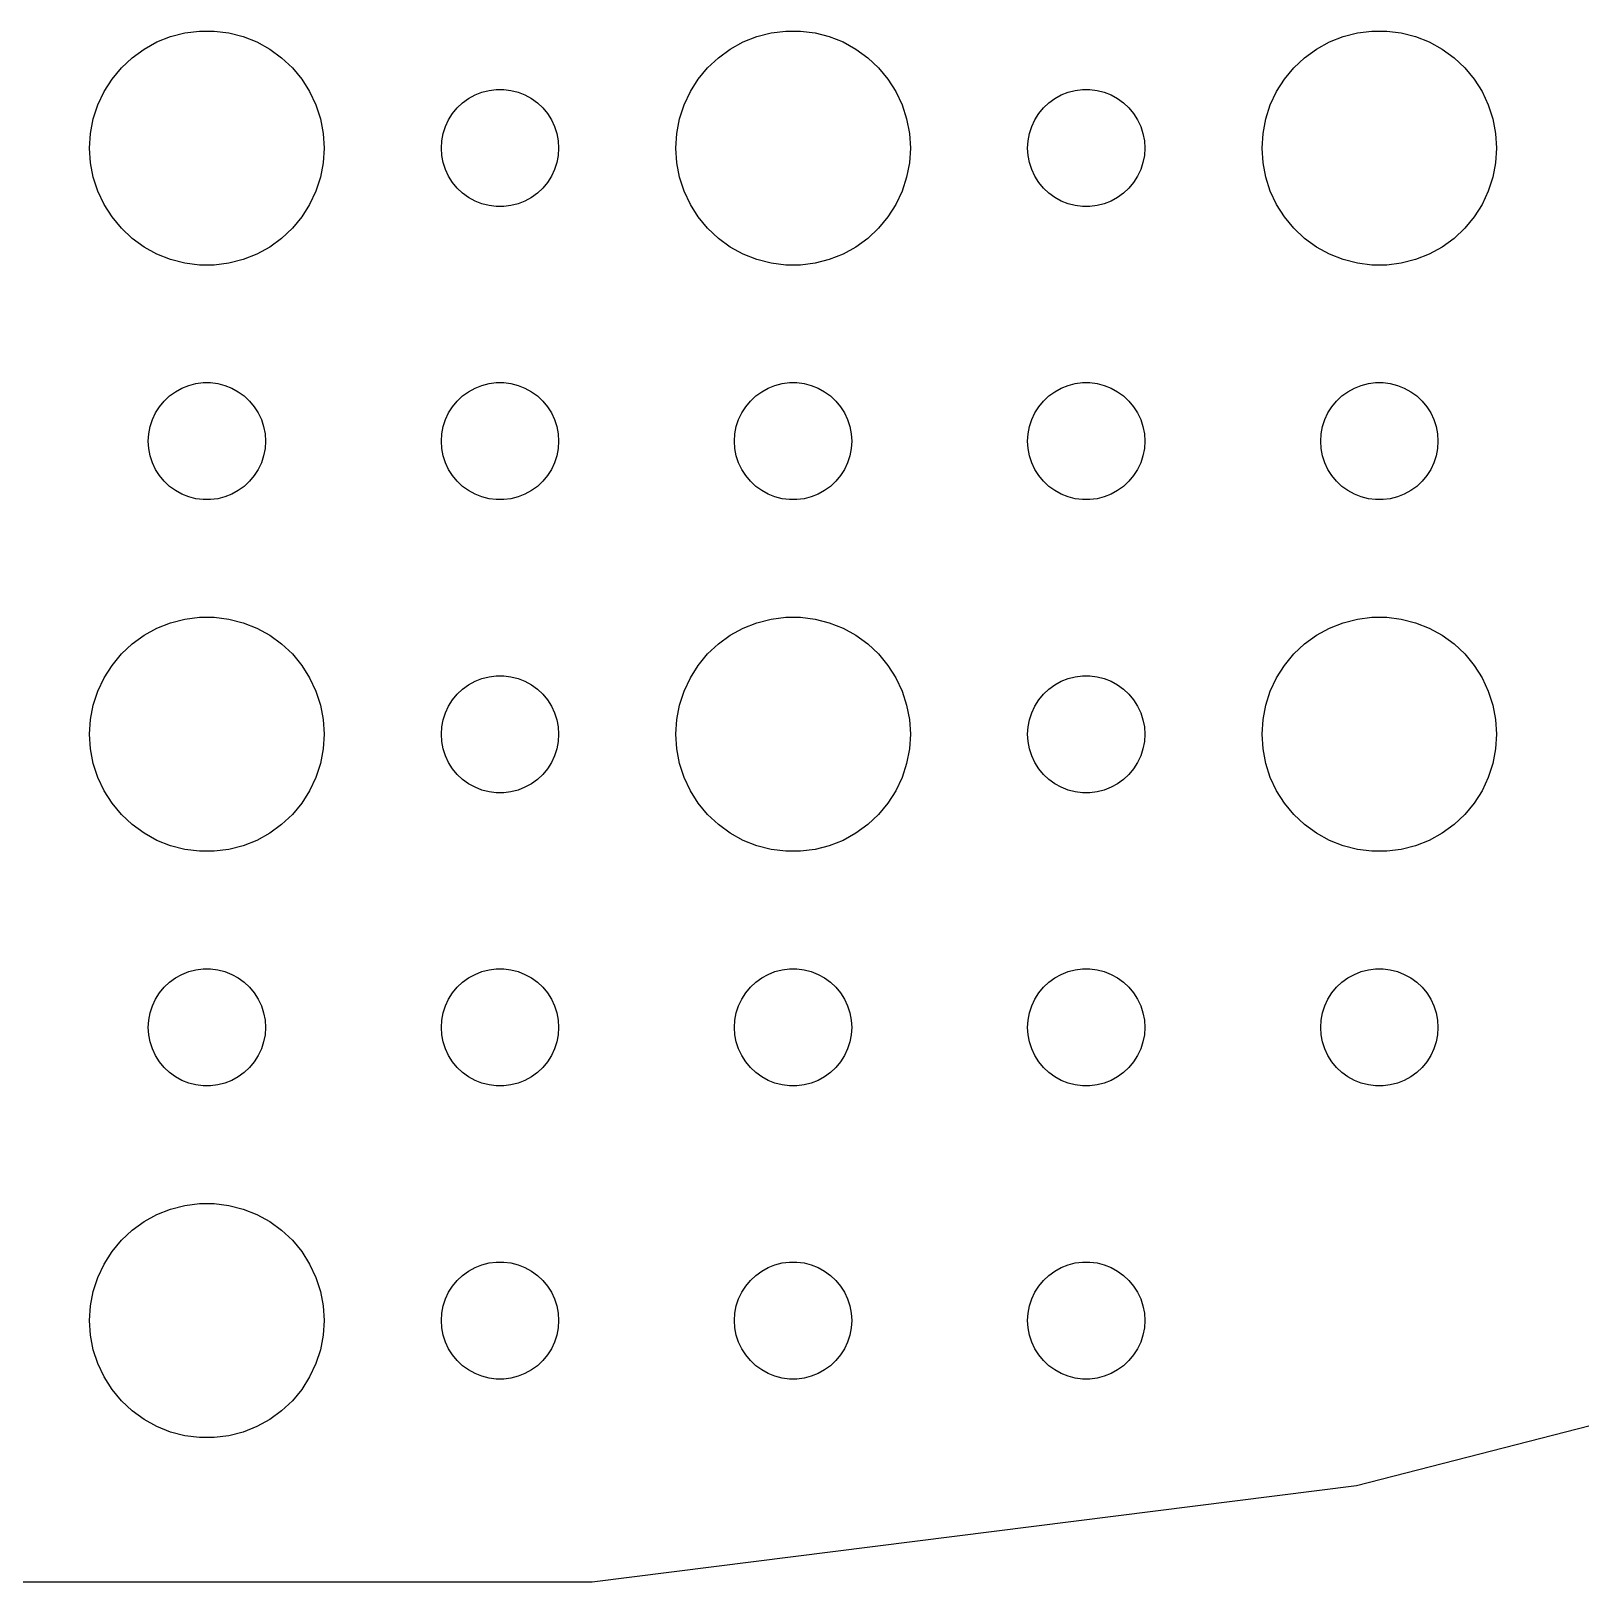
# Model space of a CAD drawing. Header units: metres. Extents: x -157 to 157, y -157 to 157.
# Drawn here: x -4.5 to 35.16, y -156.69 to -117.01 of the extents above; entities that cross this region are included whole.
import ezdxf

# ---------------------------------------------------------------- set-up
doc = ezdxf.new("R2010")
doc.units = ezdxf.units.M

msp = doc.modelspace()

# ---------------------------------------------------------------- linework, layer by layer
for p, q in [((-0.92705, -117.147), (-0.56213, -117.053)), ((-0.56213, -117.053), (-0.18837, -117.006)), ((-0.18837, -117.006), (0.18837, -117.006)), ((0.18837, -117.006), (0.56213, -117.053)), ((0.56213, -117.053), (0.92705, -117.147)), ((14.0729, -117.147), (14.4379, -117.053)), ((14.4379, -117.053), (14.8116, -117.006)), ((14.8116, -117.006), (15.1884, -117.006)), ((15.1884, -117.006), (15.5621, -117.053)), ((15.5621, -117.053), (15.927, -117.147)), ((29.0729, -117.147), (29.4379, -117.053)), ((29.4379, -117.053), (29.8116, -117.006)), ((29.8116, -117.006), (30.1884, -117.006)), ((30.1884, -117.006), (30.5621, -117.053)), ((30.5621, -117.053), (30.927, -117.147)), ((-1.60747, -117.467), (-1.27733, -117.286)), ((-1.27733, -117.286), (-0.92705, -117.147)), ((0.92705, -117.147), (1.27733, -117.286)), ((1.27733, -117.286), (1.60747, -117.467)), ((13.3925, -117.467), (13.7227, -117.286)), ((13.7227, -117.286), (14.0729, -117.147)), ((15.927, -117.147), (16.2773, -117.286)), ((16.2773, -117.286), (16.6075, -117.467)), ((28.3925, -117.467), (28.7227, -117.286)), ((28.7227, -117.286), (29.0729, -117.147)), ((30.927, -117.147), (31.2773, -117.286)), ((31.2773, -117.286), (31.6075, -117.467)), ((-2.1869, -117.946), (-1.91226, -117.688)), ((-1.91226, -117.688), (-1.60747, -117.467)), ((1.60747, -117.467), (1.91226, -117.688)), ((1.91226, -117.688), (2.1869, -117.946)), ((12.8131, -117.946), (13.0877, -117.688)), ((13.0877, -117.688), (13.3925, -117.467)), ((16.6075, -117.467), (16.9123, -117.688)), ((16.9123, -117.688), (17.1869, -117.946)), ((27.8131, -117.946), (28.0877, -117.688)), ((28.0877, -117.688), (28.3925, -117.467)), ((31.6075, -117.467), (31.9123, -117.688)), ((31.9123, -117.688), (32.1869, -117.946)), ((-2.62891, -118.555), (-2.42705, -118.237)), ((-2.42705, -118.237), (-2.1869, -117.946)), ((2.1869, -117.946), (2.42705, -118.237)), ((2.42705, -118.237), (2.62891, -118.555)), ((12.3711, -118.555), (12.5729, -118.237)), ((12.5729, -118.237), (12.8131, -117.946)), ((17.1869, -117.946), (17.427, -118.237)), ((17.427, -118.237), (17.6289, -118.555)), ((27.3711, -118.555), (27.5729, -118.237)), ((27.5729, -118.237), (27.8131, -117.946)), ((32.1869, -117.946), (32.427, -118.237)), ((32.427, -118.237), (32.6289, -118.555)), ((-2.78932, -118.896), (-2.62891, -118.555)), ((2.62891, -118.555), (2.78932, -118.896)), ((6.69626, -118.734), (6.86133, -118.643)), ((6.86133, -118.643), (7.03647, -118.573)), ((7.03647, -118.573), (7.21892, -118.527)), ((7.21892, -118.527), (7.40581, -118.503)), ((7.40581, -118.503), (7.59418, -118.503)), ((7.59418, -118.503), (7.78107, -118.527)), ((7.78107, -118.527), (7.96352, -118.573)), ((7.96352, -118.573), (8.13866, -118.643)), ((8.13866, -118.643), (8.30373, -118.734)), ((12.2107, -118.896), (12.3711, -118.555)), ((17.6289, -118.555), (17.7893, -118.896)), ((21.6963, -118.734), (21.8613, -118.643)), ((21.8613, -118.643), (22.0365, -118.573)), ((22.0365, -118.573), (22.2189, -118.527)), ((22.2189, -118.527), (22.4058, -118.503)), ((22.4058, -118.503), (22.5942, -118.503)), ((22.5942, -118.503), (22.7811, -118.527)), ((22.7811, -118.527), (22.9635, -118.573)), ((22.9635, -118.573), (23.1387, -118.643)), ((23.1387, -118.643), (23.3037, -118.734)), ((27.2107, -118.896), (27.3711, -118.555)), ((32.6289, -118.555), (32.7893, -118.896)), ((-2.90575, -119.254), (-2.78932, -118.896)), ((2.78932, -118.896), (2.90575, -119.254)), ((6.28647, -119.118), (6.40654, -118.973)), ((6.40654, -118.973), (6.54385, -118.844)), ((6.54385, -118.844), (6.69626, -118.734)), ((8.30373, -118.734), (8.45613, -118.844)), ((8.45613, -118.844), (8.59344, -118.973)), ((8.59344, -118.973), (8.71352, -119.118)), ((12.0942, -119.254), (12.2107, -118.896)), ((17.7893, -118.896), (17.9057, -119.254)), ((21.2865, -119.118), (21.4065, -118.973)), ((21.4065, -118.973), (21.5439, -118.844)), ((21.5439, -118.844), (21.6963, -118.734)), ((23.3037, -118.734), (23.4561, -118.844)), ((23.4561, -118.844), (23.5934, -118.973)), ((23.5934, -118.973), (23.7135, -119.118)), ((27.0942, -119.254), (27.2107, -118.896)), ((32.7893, -118.896), (32.9057, -119.254)), ((-2.97633, -119.624), (-2.90575, -119.254)), ((2.90575, -119.254), (2.97633, -119.624)), ((6.04712, -119.627), (6.10533, -119.448)), ((6.10533, -119.448), (6.18553, -119.277)), ((6.18553, -119.277), (6.28647, -119.118)), ((8.71352, -119.118), (8.81445, -119.277)), ((8.81445, -119.277), (8.89465, -119.448)), ((8.89465, -119.448), (8.95287, -119.627)), ((12.0237, -119.624), (12.0942, -119.254)), ((17.9057, -119.254), (17.9763, -119.624)), ((21.0471, -119.627), (21.1053, -119.448)), ((21.1053, -119.448), (21.1855, -119.277)), ((21.1855, -119.277), (21.2865, -119.118)), ((23.7135, -119.118), (23.8145, -119.277)), ((23.8145, -119.277), (23.8947, -119.448)), ((23.8947, -119.448), (23.9529, -119.627)), ((27.0237, -119.624), (27.0942, -119.254)), ((32.9057, -119.254), (32.9763, -119.624)), ((-3, -120), (-2.97633, -119.624)), ((2.97633, -119.624), (3, -120)), ((6, -120), (6.01183, -119.812)), ((6.01183, -119.812), (6.04712, -119.627)), ((8.95287, -119.627), (8.98816, -119.812)), ((8.98816, -119.812), (9, -120)), ((12, -120), (12.0237, -119.624)), ((17.9763, -119.624), (18, -120)), ((21, -120), (21.0118, -119.812)), ((21.0118, -119.812), (21.0471, -119.627)), ((23.9529, -119.627), (23.9882, -119.812)), ((23.9882, -119.812), (24, -120)), ((27, -120), (27.0237, -119.624)), ((32.9763, -119.624), (33, -120)), ((-2.97633, -120.376), (-3, -120)), ((3, -120), (2.97633, -120.376)), ((6.01183, -120.188), (6, -120)), ((6.04712, -120.373), (6.01183, -120.188)), ((8.98816, -120.188), (8.95287, -120.373)), ((9, -120), (8.98816, -120.188)), ((12.0237, -120.376), (12, -120)), ((18, -120), (17.9763, -120.376)), ((21.0118, -120.188), (21, -120)), ((21.0471, -120.373), (21.0118, -120.188)), ((23.9882, -120.188), (23.9529, -120.373)), ((24, -120), (23.9882, -120.188)), ((27.0237, -120.376), (27, -120)), ((33, -120), (32.9763, -120.376)), ((-2.90575, -120.746), (-2.97633, -120.376)), ((2.97633, -120.376), (2.90575, -120.746)), ((6.10533, -120.552), (6.04712, -120.373)), ((6.18553, -120.723), (6.10533, -120.552)), ((8.89465, -120.552), (8.81445, -120.723)), ((8.95287, -120.373), (8.89465, -120.552)), ((12.0942, -120.746), (12.0237, -120.376)), ((17.9763, -120.376), (17.9057, -120.746)), ((21.1053, -120.552), (21.0471, -120.373)), ((21.1855, -120.723), (21.1053, -120.552)), ((23.8947, -120.552), (23.8145, -120.723)), ((23.9529, -120.373), (23.8947, -120.552)), ((27.0942, -120.746), (27.0237, -120.376)), ((32.9763, -120.376), (32.9057, -120.746)), ((-2.78932, -121.104), (-2.90575, -120.746)), ((2.90575, -120.746), (2.78932, -121.104)), ((6.28647, -120.882), (6.18553, -120.723)), ((6.40654, -121.027), (6.28647, -120.882)), ((6.54385, -121.156), (6.40654, -121.027)), ((8.59344, -121.027), (8.45613, -121.156)), ((8.71352, -120.882), (8.59344, -121.027)), ((8.81445, -120.723), (8.71352, -120.882)), ((12.2107, -121.104), (12.0942, -120.746)), ((17.9057, -120.746), (17.7893, -121.104)), ((21.2865, -120.882), (21.1855, -120.723)), ((21.4065, -121.027), (21.2865, -120.882)), ((21.5439, -121.156), (21.4065, -121.027)), ((23.5934, -121.027), (23.4561, -121.156)), ((23.7135, -120.882), (23.5934, -121.027)), ((23.8145, -120.723), (23.7135, -120.882)), ((27.2107, -121.104), (27.0942, -120.746)), ((32.9057, -120.746), (32.7893, -121.104)), ((-2.62891, -121.445), (-2.78932, -121.104)), ((2.78932, -121.104), (2.62891, -121.445)), ((6.69626, -121.266), (6.54385, -121.156)), ((6.86133, -121.357), (6.69626, -121.266)), ((7.03647, -121.427), (6.86133, -121.357)), ((7.21892, -121.473), (7.03647, -121.427)), ((7.96352, -121.427), (7.78107, -121.473)), ((8.13866, -121.357), (7.96352, -121.427)), ((8.30373, -121.266), (8.13866, -121.357)), ((8.45613, -121.156), (8.30373, -121.266)), ((12.3711, -121.445), (12.2107, -121.104)), ((17.7893, -121.104), (17.6289, -121.445)), ((21.6963, -121.266), (21.5439, -121.156)), ((21.8613, -121.357), (21.6963, -121.266)), ((22.0365, -121.427), (21.8613, -121.357)), ((22.2189, -121.473), (22.0365, -121.427)), ((22.9635, -121.427), (22.7811, -121.473)), ((23.1387, -121.357), (22.9635, -121.427)), ((23.3037, -121.266), (23.1387, -121.357)), ((23.4561, -121.156), (23.3037, -121.266)), ((27.3711, -121.445), (27.2107, -121.104)), ((32.7893, -121.104), (32.6289, -121.445)), ((-2.42705, -121.763), (-2.62891, -121.445)), ((-2.1869, -122.054), (-2.42705, -121.763)), ((2.42705, -121.763), (2.1869, -122.054)), ((2.62891, -121.445), (2.42705, -121.763)), ((7.40581, -121.497), (7.21892, -121.473)), ((7.59418, -121.497), (7.40581, -121.497)), ((7.78107, -121.473), (7.59418, -121.497)), ((12.5729, -121.763), (12.3711, -121.445)), ((12.8131, -122.054), (12.5729, -121.763)), ((17.427, -121.763), (17.1869, -122.054)), ((17.6289, -121.445), (17.427, -121.763)), ((22.4058, -121.497), (22.2189, -121.473)), ((22.5942, -121.497), (22.4058, -121.497)), ((22.7811, -121.473), (22.5942, -121.497)), ((27.5729, -121.763), (27.3711, -121.445)), ((27.8131, -122.054), (27.5729, -121.763)), ((32.427, -121.763), (32.1869, -122.054)), ((32.6289, -121.445), (32.427, -121.763)), ((-1.91226, -122.312), (-2.1869, -122.054)), ((2.1869, -122.054), (1.91226, -122.312)), ((13.0877, -122.312), (12.8131, -122.054)), ((17.1869, -122.054), (16.9123, -122.312)), ((28.0877, -122.312), (27.8131, -122.054)), ((32.1869, -122.054), (31.9123, -122.312)), ((-1.60747, -122.533), (-1.91226, -122.312)), ((-1.27733, -122.714), (-1.60747, -122.533)), ((1.60747, -122.533), (1.27733, -122.714)), ((1.91226, -122.312), (1.60747, -122.533)), ((13.3925, -122.533), (13.0877, -122.312)), ((13.7227, -122.714), (13.3925, -122.533)), ((16.6075, -122.533), (16.2773, -122.714)), ((16.9123, -122.312), (16.6075, -122.533)), ((28.3925, -122.533), (28.0877, -122.312)), ((28.7227, -122.714), (28.3925, -122.533)), ((31.6075, -122.533), (31.2773, -122.714)), ((31.9123, -122.312), (31.6075, -122.533)), ((-0.92705, -122.853), (-1.27733, -122.714)), ((-0.56213, -122.947), (-0.92705, -122.853)), ((-0.18837, -122.994), (-0.56213, -122.947)), ((0.18837, -122.994), (-0.18837, -122.994)), ((0.56213, -122.947), (0.18837, -122.994)), ((0.92705, -122.853), (0.56213, -122.947)), ((1.27733, -122.714), (0.92705, -122.853)), ((14.0729, -122.853), (13.7227, -122.714)), ((14.4379, -122.947), (14.0729, -122.853)), ((14.8116, -122.994), (14.4379, -122.947)), ((15.1884, -122.994), (14.8116, -122.994)), ((15.5621, -122.947), (15.1884, -122.994)), ((15.927, -122.853), (15.5621, -122.947)), ((16.2773, -122.714), (15.927, -122.853)), ((29.0729, -122.853), (28.7227, -122.714)), ((29.4379, -122.947), (29.0729, -122.853)), ((29.8116, -122.994), (29.4379, -122.947)), ((30.1884, -122.994), (29.8116, -122.994)), ((30.5621, -122.947), (30.1884, -122.994)), ((30.927, -122.853), (30.5621, -122.947)), ((31.2773, -122.714), (30.927, -122.853)), ((-0.80373, -126.234), (-0.63866, -126.143)), ((-0.63866, -126.143), (-0.46352, -126.073)), ((-0.46352, -126.073), (-0.28107, -126.027)), ((-0.28107, -126.027), (-0.09418, -126.003)), ((-0.09418, -126.003), (0.09418, -126.003)), ((0.09418, -126.003), (0.28107, -126.027)), ((0.28107, -126.027), (0.46352, -126.073)), ((0.46352, -126.073), (0.63866, -126.143)), ((0.63866, -126.143), (0.80373, -126.234)), ((6.69626, -126.234), (6.86133, -126.143)), ((6.86133, -126.143), (7.03647, -126.073)), ((7.03647, -126.073), (7.21892, -126.027)), ((7.21892, -126.027), (7.40581, -126.003)), ((7.40581, -126.003), (7.59418, -126.003)), ((7.59418, -126.003), (7.78107, -126.027)), ((7.78107, -126.027), (7.96352, -126.073)), ((7.96352, -126.073), (8.13866, -126.143)), ((8.13866, -126.143), (8.30373, -126.234)), ((14.1963, -126.234), (14.3613, -126.143)), ((14.3613, -126.143), (14.5365, -126.073)), ((14.5365, -126.073), (14.7189, -126.027)), ((14.7189, -126.027), (14.9058, -126.003)), ((14.9058, -126.003), (15.0942, -126.003)), ((15.0942, -126.003), (15.2811, -126.027)), ((15.2811, -126.027), (15.4635, -126.073)), ((15.4635, -126.073), (15.6387, -126.143)), ((15.6387, -126.143), (15.8037, -126.234)), ((21.6963, -126.234), (21.8613, -126.143)), ((21.8613, -126.143), (22.0365, -126.073)), ((22.0365, -126.073), (22.2189, -126.027)), ((22.2189, -126.027), (22.4058, -126.003)), ((22.4058, -126.003), (22.5942, -126.003)), ((22.5942, -126.003), (22.7811, -126.027)), ((22.7811, -126.027), (22.9635, -126.073)), ((22.9635, -126.073), (23.1387, -126.143)), ((23.1387, -126.143), (23.3037, -126.234)), ((29.1963, -126.234), (29.3613, -126.143)), ((29.3613, -126.143), (29.5365, -126.073)), ((29.5365, -126.073), (29.7189, -126.027)), ((29.7189, -126.027), (29.9058, -126.003)), ((29.9058, -126.003), (30.0942, -126.003)), ((30.0942, -126.003), (30.2811, -126.027)), ((30.2811, -126.027), (30.4635, -126.073)), ((30.4635, -126.073), (30.6387, -126.143)), ((30.6387, -126.143), (30.8037, -126.234)), ((-1.21352, -126.618), (-1.09344, -126.473)), ((-1.09344, -126.473), (-0.95613, -126.344)), ((-0.95613, -126.344), (-0.80373, -126.234)), ((0.80373, -126.234), (0.95613, -126.344)), ((0.95613, -126.344), (1.09344, -126.473)), ((1.09344, -126.473), (1.21352, -126.618)), ((6.28647, -126.618), (6.40654, -126.473)), ((6.40654, -126.473), (6.54385, -126.344)), ((6.54385, -126.344), (6.69626, -126.234)), ((8.30373, -126.234), (8.45613, -126.344)), ((8.45613, -126.344), (8.59344, -126.473)), ((8.59344, -126.473), (8.71352, -126.618)), ((13.7865, -126.618), (13.9065, -126.473)), ((13.9065, -126.473), (14.0439, -126.344)), ((14.0439, -126.344), (14.1963, -126.234)), ((15.8037, -126.234), (15.9561, -126.344)), ((15.9561, -126.344), (16.0934, -126.473)), ((16.0934, -126.473), (16.2135, -126.618)), ((21.2865, -126.618), (21.4065, -126.473)), ((21.4065, -126.473), (21.5439, -126.344)), ((21.5439, -126.344), (21.6963, -126.234)), ((23.3037, -126.234), (23.4561, -126.344)), ((23.4561, -126.344), (23.5934, -126.473)), ((23.5934, -126.473), (23.7135, -126.618)), ((28.7865, -126.618), (28.9065, -126.473)), ((28.9065, -126.473), (29.0439, -126.344)), ((29.0439, -126.344), (29.1963, -126.234)), ((30.8037, -126.234), (30.9561, -126.344)), ((30.9561, -126.344), (31.0934, -126.473)), ((31.0934, -126.473), (31.2135, -126.618)), ((-1.45287, -127.127), (-1.39465, -126.948)), ((-1.39465, -126.948), (-1.31445, -126.777)), ((-1.31445, -126.777), (-1.21352, -126.618)), ((1.21352, -126.618), (1.31445, -126.777)), ((1.31445, -126.777), (1.39465, -126.948)), ((1.39465, -126.948), (1.45287, -127.127)), ((6.04712, -127.127), (6.10533, -126.948)), ((6.10533, -126.948), (6.18553, -126.777)), ((6.18553, -126.777), (6.28647, -126.618)), ((8.71352, -126.618), (8.81445, -126.777)), ((8.81445, -126.777), (8.89465, -126.948)), ((8.89465, -126.948), (8.95287, -127.127)), ((13.5471, -127.127), (13.6053, -126.948)), ((13.6053, -126.948), (13.6855, -126.777)), ((13.6855, -126.777), (13.7865, -126.618)), ((16.2135, -126.618), (16.3145, -126.777)), ((16.3145, -126.777), (16.3947, -126.948)), ((16.3947, -126.948), (16.4529, -127.127)), ((21.0471, -127.127), (21.1053, -126.948)), ((21.1053, -126.948), (21.1855, -126.777)), ((21.1855, -126.777), (21.2865, -126.618)), ((23.7135, -126.618), (23.8145, -126.777)), ((23.8145, -126.777), (23.8947, -126.948)), ((23.8947, -126.948), (23.9529, -127.127)), ((28.5471, -127.127), (28.6053, -126.948)), ((28.6053, -126.948), (28.6855, -126.777)), ((28.6855, -126.777), (28.7865, -126.618)), ((31.2135, -126.618), (31.3145, -126.777)), ((31.3145, -126.777), (31.3947, -126.948)), ((31.3947, -126.948), (31.4529, -127.127)), ((-1.5, -127.5), (-1.48816, -127.312)), ((-1.48816, -127.312), (-1.45287, -127.127)), ((1.45287, -127.127), (1.48816, -127.312)), ((1.48816, -127.312), (1.5, -127.5)), ((6, -127.5), (6.01183, -127.312)), ((6.01183, -127.312), (6.04712, -127.127)), ((8.95287, -127.127), (8.98816, -127.312)), ((8.98816, -127.312), (9, -127.5)), ((13.5, -127.5), (13.5118, -127.312)), ((13.5118, -127.312), (13.5471, -127.127)), ((16.4529, -127.127), (16.4882, -127.312)), ((16.4882, -127.312), (16.5, -127.5)), ((21, -127.5), (21.0118, -127.312)), ((21.0118, -127.312), (21.0471, -127.127)), ((23.9529, -127.127), (23.9882, -127.312)), ((23.9882, -127.312), (24, -127.5)), ((28.5, -127.5), (28.5118, -127.312)), ((28.5118, -127.312), (28.5471, -127.127)), ((31.4529, -127.127), (31.4882, -127.312)), ((31.4882, -127.312), (31.5, -127.5)), ((-1.48816, -127.688), (-1.5, -127.5)), ((-1.45287, -127.873), (-1.48816, -127.688)), ((1.48816, -127.688), (1.45287, -127.873)), ((1.5, -127.5), (1.48816, -127.688)), ((6.01183, -127.688), (6, -127.5)), ((6.04712, -127.873), (6.01183, -127.688)), ((8.98816, -127.688), (8.95287, -127.873)), ((9, -127.5), (8.98816, -127.688)), ((13.5118, -127.688), (13.5, -127.5)), ((13.5471, -127.873), (13.5118, -127.688)), ((16.4882, -127.688), (16.4529, -127.873)), ((16.5, -127.5), (16.4882, -127.688)), ((21.0118, -127.688), (21, -127.5)), ((21.0471, -127.873), (21.0118, -127.688)), ((23.9882, -127.688), (23.9529, -127.873)), ((24, -127.5), (23.9882, -127.688)), ((28.5118, -127.688), (28.5, -127.5)), ((28.5471, -127.873), (28.5118, -127.688)), ((31.4882, -127.688), (31.4529, -127.873)), ((31.5, -127.5), (31.4882, -127.688)), ((-1.39465, -128.052), (-1.45287, -127.873)), ((-1.31445, -128.223), (-1.39465, -128.052)), ((1.39465, -128.052), (1.31445, -128.223)), ((1.45287, -127.873), (1.39465, -128.052)), ((6.10533, -128.052), (6.04712, -127.873)), ((6.18553, -128.223), (6.10533, -128.052)), ((8.89465, -128.052), (8.81445, -128.223)), ((8.95287, -127.873), (8.89465, -128.052)), ((13.6053, -128.052), (13.5471, -127.873)), ((13.6855, -128.223), (13.6053, -128.052)), ((16.3947, -128.052), (16.3145, -128.223)), ((16.4529, -127.873), (16.3947, -128.052)), ((21.1053, -128.052), (21.0471, -127.873)), ((21.1855, -128.223), (21.1053, -128.052)), ((23.8947, -128.052), (23.8145, -128.223)), ((23.9529, -127.873), (23.8947, -128.052)), ((28.6053, -128.052), (28.5471, -127.873)), ((28.6855, -128.223), (28.6053, -128.052)), ((31.3947, -128.052), (31.3145, -128.223)), ((31.4529, -127.873), (31.3947, -128.052)), ((-1.21352, -128.382), (-1.31445, -128.223)), ((-1.09344, -128.527), (-1.21352, -128.382)), ((-0.95613, -128.656), (-1.09344, -128.527)), ((1.09344, -128.527), (0.95613, -128.656)), ((1.21352, -128.382), (1.09344, -128.527)), ((1.31445, -128.223), (1.21352, -128.382)), ((6.28647, -128.382), (6.18553, -128.223)), ((6.40654, -128.527), (6.28647, -128.382)), ((6.54385, -128.656), (6.40654, -128.527)), ((8.59344, -128.527), (8.45613, -128.656)), ((8.71352, -128.382), (8.59344, -128.527)), ((8.81445, -128.223), (8.71352, -128.382)), ((13.7865, -128.382), (13.6855, -128.223)), ((13.9065, -128.527), (13.7865, -128.382)), ((14.0439, -128.656), (13.9065, -128.527)), ((16.0934, -128.527), (15.9561, -128.656)), ((16.2135, -128.382), (16.0934, -128.527)), ((16.3145, -128.223), (16.2135, -128.382)), ((21.2865, -128.382), (21.1855, -128.223)), ((21.4065, -128.527), (21.2865, -128.382)), ((21.5439, -128.656), (21.4065, -128.527)), ((23.5934, -128.527), (23.4561, -128.656)), ((23.7135, -128.382), (23.5934, -128.527)), ((23.8145, -128.223), (23.7135, -128.382)), ((28.7865, -128.382), (28.6855, -128.223)), ((28.9065, -128.527), (28.7865, -128.382)), ((29.0439, -128.656), (28.9065, -128.527)), ((31.0934, -128.527), (30.9561, -128.656)), ((31.2135, -128.382), (31.0934, -128.527)), ((31.3145, -128.223), (31.2135, -128.382)), ((-0.80373, -128.766), (-0.95613, -128.656)), ((-0.63866, -128.857), (-0.80373, -128.766)), ((-0.46352, -128.927), (-0.63866, -128.857)), ((-0.28107, -128.973), (-0.46352, -128.927)), ((0.46352, -128.927), (0.28107, -128.973)), ((0.63866, -128.857), (0.46352, -128.927)), ((0.80373, -128.766), (0.63866, -128.857)), ((0.95613, -128.656), (0.80373, -128.766)), ((6.69626, -128.766), (6.54385, -128.656)), ((6.86133, -128.857), (6.69626, -128.766)), ((7.03647, -128.927), (6.86133, -128.857)), ((7.21892, -128.973), (7.03647, -128.927)), ((7.96352, -128.927), (7.78107, -128.973)), ((8.13866, -128.857), (7.96352, -128.927)), ((8.30373, -128.766), (8.13866, -128.857)), ((8.45613, -128.656), (8.30373, -128.766)), ((14.1963, -128.766), (14.0439, -128.656)), ((14.3613, -128.857), (14.1963, -128.766)), ((14.5365, -128.927), (14.3613, -128.857)), ((14.7189, -128.973), (14.5365, -128.927)), ((15.4635, -128.927), (15.2811, -128.973)), ((15.6387, -128.857), (15.4635, -128.927)), ((15.8037, -128.766), (15.6387, -128.857)), ((15.9561, -128.656), (15.8037, -128.766)), ((21.6963, -128.766), (21.5439, -128.656)), ((21.8613, -128.857), (21.6963, -128.766)), ((22.0365, -128.927), (21.8613, -128.857)), ((22.2189, -128.973), (22.0365, -128.927)), ((22.9635, -128.927), (22.7811, -128.973)), ((23.1387, -128.857), (22.9635, -128.927)), ((23.3037, -128.766), (23.1387, -128.857)), ((23.4561, -128.656), (23.3037, -128.766)), ((29.1963, -128.766), (29.0439, -128.656)), ((29.3613, -128.857), (29.1963, -128.766)), ((29.5365, -128.927), (29.3613, -128.857)), ((29.7189, -128.973), (29.5365, -128.927)), ((30.4635, -128.927), (30.2811, -128.973)), ((30.6387, -128.857), (30.4635, -128.927)), ((30.8037, -128.766), (30.6387, -128.857)), ((30.9561, -128.656), (30.8037, -128.766)), ((-0.09418, -128.997), (-0.28107, -128.973)), ((0.09418, -128.997), (-0.09418, -128.997)), ((0.28107, -128.973), (0.09418, -128.997)), ((7.40581, -128.997), (7.21892, -128.973)), ((7.59418, -128.997), (7.40581, -128.997)), ((7.78107, -128.973), (7.59418, -128.997)), ((14.9058, -128.997), (14.7189, -128.973)), ((15.0942, -128.997), (14.9058, -128.997)), ((15.2811, -128.973), (15.0942, -128.997)), ((22.4058, -128.997), (22.2189, -128.973)), ((22.5942, -128.997), (22.4058, -128.997)), ((22.7811, -128.973), (22.5942, -128.997)), ((29.9058, -128.997), (29.7189, -128.973)), ((30.0942, -128.997), (29.9058, -128.997)), ((30.2811, -128.973), (30.0942, -128.997)), ((-1.27733, -132.286), (-0.92705, -132.147)), ((-0.92705, -132.147), (-0.56213, -132.053)), ((-0.56213, -132.053), (-0.18837, -132.006)), ((-0.18837, -132.006), (0.18837, -132.006)), ((0.18837, -132.006), (0.56213, -132.053)), ((0.56213, -132.053), (0.92705, -132.147)), ((0.92705, -132.147), (1.27733, -132.286)), ((13.7227, -132.286), (14.0729, -132.147)), ((14.0729, -132.147), (14.4379, -132.053)), ((14.4379, -132.053), (14.8116, -132.006)), ((14.8116, -132.006), (15.1884, -132.006)), ((15.1884, -132.006), (15.5621, -132.053)), ((15.5621, -132.053), (15.927, -132.147)), ((15.927, -132.147), (16.2773, -132.286)), ((28.7227, -132.286), (29.0729, -132.147)), ((29.0729, -132.147), (29.4379, -132.053)), ((29.4379, -132.053), (29.8116, -132.006)), ((29.8116, -132.006), (30.1884, -132.006)), ((30.1884, -132.006), (30.5621, -132.053)), ((30.5621, -132.053), (30.927, -132.147)), ((30.927, -132.147), (31.2773, -132.286)), ((-1.91226, -132.688), (-1.60747, -132.467)), ((-1.60747, -132.467), (-1.27733, -132.286)), ((1.27733, -132.286), (1.60747, -132.467)), ((1.60747, -132.467), (1.91226, -132.688)), ((13.0877, -132.688), (13.3925, -132.467)), ((13.3925, -132.467), (13.7227, -132.286)), ((16.2773, -132.286), (16.6075, -132.467)), ((16.6075, -132.467), (16.9123, -132.688)), ((28.0877, -132.688), (28.3925, -132.467)), ((28.3925, -132.467), (28.7227, -132.286)), ((31.2773, -132.286), (31.6075, -132.467)), ((31.6075, -132.467), (31.9123, -132.688)), ((-2.1869, -132.946), (-1.91226, -132.688)), ((1.91226, -132.688), (2.1869, -132.946)), ((12.8131, -132.946), (13.0877, -132.688)), ((16.9123, -132.688), (17.1869, -132.946)), ((27.8131, -132.946), (28.0877, -132.688)), ((31.9123, -132.688), (32.1869, -132.946)), ((-2.62891, -133.555), (-2.42705, -133.237)), ((-2.42705, -133.237), (-2.1869, -132.946)), ((2.1869, -132.946), (2.42705, -133.237)), ((2.42705, -133.237), (2.62891, -133.555)), ((12.3711, -133.555), (12.5729, -133.237)), ((12.5729, -133.237), (12.8131, -132.946)), ((17.1869, -132.946), (17.427, -133.237)), ((17.427, -133.237), (17.6289, -133.555)), ((27.3711, -133.555), (27.5729, -133.237)), ((27.5729, -133.237), (27.8131, -132.946)), ((32.1869, -132.946), (32.427, -133.237)), ((32.427, -133.237), (32.6289, -133.555)), ((-2.78932, -133.896), (-2.62891, -133.555)), ((2.62891, -133.555), (2.78932, -133.896)), ((6.54385, -133.844), (6.69626, -133.734)), ((6.69626, -133.734), (6.86133, -133.643)), ((6.86133, -133.643), (7.03647, -133.573)), ((7.03647, -133.573), (7.21892, -133.527)), ((7.21892, -133.527), (7.40581, -133.503)), ((7.40581, -133.503), (7.59418, -133.503)), ((7.59418, -133.503), (7.78107, -133.527)), ((7.78107, -133.527), (7.96352, -133.573)), ((7.96352, -133.573), (8.13866, -133.643)), ((8.13866, -133.643), (8.30373, -133.734)), ((8.30373, -133.734), (8.45613, -133.844)), ((12.2107, -133.896), (12.3711, -133.555)), ((17.6289, -133.555), (17.7893, -133.896)), ((21.5439, -133.844), (21.6963, -133.734)), ((21.6963, -133.734), (21.8613, -133.643)), ((21.8613, -133.643), (22.0365, -133.573)), ((22.0365, -133.573), (22.2189, -133.527)), ((22.2189, -133.527), (22.4058, -133.503)), ((22.4058, -133.503), (22.5942, -133.503)), ((22.5942, -133.503), (22.7811, -133.527)), ((22.7811, -133.527), (22.9635, -133.573)), ((22.9635, -133.573), (23.1387, -133.643)), ((23.1387, -133.643), (23.3037, -133.734)), ((23.3037, -133.734), (23.4561, -133.844)), ((27.2107, -133.896), (27.3711, -133.555)), ((32.6289, -133.555), (32.7893, -133.896)), ((-2.90575, -134.254), (-2.78932, -133.896)), ((2.78932, -133.896), (2.90575, -134.254)), ((6.18553, -134.277), (6.28647, -134.118)), ((6.28647, -134.118), (6.40654, -133.973)), ((6.40654, -133.973), (6.54385, -133.844)), ((8.45613, -133.844), (8.59344, -133.973)), ((8.59344, -133.973), (8.71352, -134.118)), ((8.71352, -134.118), (8.81445, -134.277)), ((12.0942, -134.254), (12.2107, -133.896)), ((17.7893, -133.896), (17.9057, -134.254)), ((21.1855, -134.277), (21.2865, -134.118)), ((21.2865, -134.118), (21.4065, -133.973)), ((21.4065, -133.973), (21.5439, -133.844)), ((23.4561, -133.844), (23.5934, -133.973)), ((23.5934, -133.973), (23.7135, -134.118)), ((23.7135, -134.118), (23.8145, -134.277)), ((27.0942, -134.254), (27.2107, -133.896)), ((32.7893, -133.896), (32.9057, -134.254)), ((-2.97633, -134.624), (-2.90575, -134.254)), ((2.90575, -134.254), (2.97633, -134.624)), ((6.04712, -134.627), (6.10533, -134.448)), ((6.10533, -134.448), (6.18553, -134.277)), ((8.81445, -134.277), (8.89465, -134.448)), ((8.89465, -134.448), (8.95287, -134.627)), ((12.0237, -134.624), (12.0942, -134.254)), ((17.9057, -134.254), (17.9763, -134.624)), ((21.0471, -134.627), (21.1053, -134.448)), ((21.1053, -134.448), (21.1855, -134.277)), ((23.8145, -134.277), (23.8947, -134.448)), ((23.8947, -134.448), (23.9529, -134.627)), ((27.0237, -134.624), (27.0942, -134.254)), ((32.9057, -134.254), (32.9763, -134.624)), ((-3, -135), (-2.97633, -134.624)), ((2.97633, -134.624), (3, -135)), ((6, -135), (6.01183, -134.812)), ((6.01183, -134.812), (6.04712, -134.627)), ((8.95287, -134.627), (8.98816, -134.812)), ((8.98816, -134.812), (9, -135)), ((12, -135), (12.0237, -134.624)), ((17.9763, -134.624), (18, -135)), ((21, -135), (21.0118, -134.812)), ((21.0118, -134.812), (21.0471, -134.627)), ((23.9529, -134.627), (23.9882, -134.812)), ((23.9882, -134.812), (24, -135)), ((27, -135), (27.0237, -134.624)), ((32.9763, -134.624), (33, -135)), ((-2.97633, -135.376), (-3, -135)), ((3, -135), (2.97633, -135.376)), ((6.01183, -135.188), (6, -135)), ((6.04712, -135.373), (6.01183, -135.188)), ((8.98816, -135.188), (8.95287, -135.373)), ((9, -135), (8.98816, -135.188)), ((12.0237, -135.376), (12, -135)), ((18, -135), (17.9763, -135.376)), ((21.0118, -135.188), (21, -135)), ((21.0471, -135.373), (21.0118, -135.188)), ((23.9882, -135.188), (23.9529, -135.373)), ((24, -135), (23.9882, -135.188)), ((27.0237, -135.376), (27, -135)), ((33, -135), (32.9763, -135.376)), ((-2.90575, -135.746), (-2.97633, -135.376)), ((2.97633, -135.376), (2.90575, -135.746)), ((6.10533, -135.552), (6.04712, -135.373)), ((6.18553, -135.723), (6.10533, -135.552)), ((8.89465, -135.552), (8.81445, -135.723)), ((8.95287, -135.373), (8.89465, -135.552)), ((12.0942, -135.746), (12.0237, -135.376)), ((17.9763, -135.376), (17.9057, -135.746)), ((21.1053, -135.552), (21.0471, -135.373)), ((21.1855, -135.723), (21.1053, -135.552)), ((23.8947, -135.552), (23.8145, -135.723)), ((23.9529, -135.373), (23.8947, -135.552)), ((27.0942, -135.746), (27.0237, -135.376)), ((32.9763, -135.376), (32.9057, -135.746)), ((-2.78932, -136.104), (-2.90575, -135.746)), ((-2.62891, -136.445), (-2.78932, -136.104)), ((2.78932, -136.104), (2.62891, -136.445)), ((2.90575, -135.746), (2.78932, -136.104)), ((6.28647, -135.882), (6.18553, -135.723)), ((6.40654, -136.027), (6.28647, -135.882)), ((6.54385, -136.156), (6.40654, -136.027)), ((8.59344, -136.027), (8.45613, -136.156)), ((8.71352, -135.882), (8.59344, -136.027)), ((8.81445, -135.723), (8.71352, -135.882)), ((12.2107, -136.104), (12.0942, -135.746)), ((12.3711, -136.445), (12.2107, -136.104)), ((17.7893, -136.104), (17.6289, -136.445)), ((17.9057, -135.746), (17.7893, -136.104)), ((21.2865, -135.882), (21.1855, -135.723)), ((21.4065, -136.027), (21.2865, -135.882)), ((21.5439, -136.156), (21.4065, -136.027)), ((23.5934, -136.027), (23.4561, -136.156)), ((23.7135, -135.882), (23.5934, -136.027)), ((23.8145, -135.723), (23.7135, -135.882)), ((27.2107, -136.104), (27.0942, -135.746)), ((27.3711, -136.445), (27.2107, -136.104)), ((32.7893, -136.104), (32.6289, -136.445)), ((32.9057, -135.746), (32.7893, -136.104)), ((-2.42705, -136.763), (-2.62891, -136.445)), ((2.62891, -136.445), (2.42705, -136.763)), ((6.69626, -136.266), (6.54385, -136.156)), ((6.86133, -136.357), (6.69626, -136.266)), ((7.03647, -136.427), (6.86133, -136.357)), ((7.21892, -136.473), (7.03647, -136.427)), ((7.40581, -136.497), (7.21892, -136.473)), ((7.59418, -136.497), (7.40581, -136.497)), ((7.78107, -136.473), (7.59418, -136.497)), ((7.96352, -136.427), (7.78107, -136.473)), ((8.13866, -136.357), (7.96352, -136.427)), ((8.30373, -136.266), (8.13866, -136.357)), ((8.45613, -136.156), (8.30373, -136.266)), ((12.5729, -136.763), (12.3711, -136.445)), ((17.6289, -136.445), (17.427, -136.763)), ((21.6963, -136.266), (21.5439, -136.156)), ((21.8613, -136.357), (21.6963, -136.266)), ((22.0365, -136.427), (21.8613, -136.357)), ((22.2189, -136.473), (22.0365, -136.427)), ((22.4058, -136.497), (22.2189, -136.473)), ((22.5942, -136.497), (22.4058, -136.497)), ((22.7811, -136.473), (22.5942, -136.497)), ((22.9635, -136.427), (22.7811, -136.473)), ((23.1387, -136.357), (22.9635, -136.427)), ((23.3037, -136.266), (23.1387, -136.357)), ((23.4561, -136.156), (23.3037, -136.266)), ((27.5729, -136.763), (27.3711, -136.445)), ((32.6289, -136.445), (32.427, -136.763)), ((-2.1869, -137.054), (-2.42705, -136.763)), ((2.42705, -136.763), (2.1869, -137.054)), ((12.8131, -137.054), (12.5729, -136.763)), ((17.427, -136.763), (17.1869, -137.054)), ((27.8131, -137.054), (27.5729, -136.763)), ((32.427, -136.763), (32.1869, -137.054)), ((-1.91226, -137.312), (-2.1869, -137.054)), ((2.1869, -137.054), (1.91226, -137.312)), ((13.0877, -137.312), (12.8131, -137.054)), ((17.1869, -137.054), (16.9123, -137.312)), ((28.0877, -137.312), (27.8131, -137.054)), ((32.1869, -137.054), (31.9123, -137.312)), ((-1.60747, -137.533), (-1.91226, -137.312)), ((-1.27733, -137.714), (-1.60747, -137.533)), ((1.60747, -137.533), (1.27733, -137.714)), ((1.91226, -137.312), (1.60747, -137.533)), ((13.3925, -137.533), (13.0877, -137.312)), ((13.7227, -137.714), (13.3925, -137.533)), ((16.6075, -137.533), (16.2773, -137.714)), ((16.9123, -137.312), (16.6075, -137.533)), ((28.3925, -137.533), (28.0877, -137.312)), ((28.7227, -137.714), (28.3925, -137.533)), ((31.6075, -137.533), (31.2773, -137.714)), ((31.9123, -137.312), (31.6075, -137.533)), ((-0.92705, -137.853), (-1.27733, -137.714)), ((-0.56213, -137.947), (-0.92705, -137.853)), ((-0.18837, -137.994), (-0.56213, -137.947)), ((0.18837, -137.994), (-0.18837, -137.994)), ((0.56213, -137.947), (0.18837, -137.994)), ((0.92705, -137.853), (0.56213, -137.947)), ((1.27733, -137.714), (0.92705, -137.853)), ((14.0729, -137.853), (13.7227, -137.714)), ((14.4379, -137.947), (14.0729, -137.853)), ((14.8116, -137.994), (14.4379, -137.947)), ((15.1884, -137.994), (14.8116, -137.994)), ((15.5621, -137.947), (15.1884, -137.994)), ((15.927, -137.853), (15.5621, -137.947)), ((16.2773, -137.714), (15.927, -137.853)), ((29.0729, -137.853), (28.7227, -137.714)), ((29.4379, -137.947), (29.0729, -137.853)), ((29.8116, -137.994), (29.4379, -137.947)), ((30.1884, -137.994), (29.8116, -137.994)), ((30.5621, -137.947), (30.1884, -137.994)), ((30.927, -137.853), (30.5621, -137.947)), ((31.2773, -137.714), (30.927, -137.853)), ((-0.95613, -141.344), (-0.80373, -141.234)), ((-0.80373, -141.234), (-0.63866, -141.143)), ((-0.63866, -141.143), (-0.46352, -141.073)), ((-0.46352, -141.073), (-0.28107, -141.027)), ((-0.28107, -141.027), (-0.09418, -141.003)), ((-0.09418, -141.003), (0.09418, -141.003)), ((0.09418, -141.003), (0.28107, -141.027)), ((0.28107, -141.027), (0.46352, -141.073)), ((0.46352, -141.073), (0.63866, -141.143)), ((0.63866, -141.143), (0.80373, -141.234)), ((0.80373, -141.234), (0.95613, -141.344)), ((6.54385, -141.344), (6.69626, -141.234)), ((6.69626, -141.234), (6.86133, -141.143)), ((6.86133, -141.143), (7.03647, -141.073)), ((7.03647, -141.073), (7.21892, -141.027)), ((7.21892, -141.027), (7.40581, -141.003)), ((7.40581, -141.003), (7.59418, -141.003)), ((7.59418, -141.003), (7.78107, -141.027)), ((7.78107, -141.027), (7.96352, -141.073)), ((7.96352, -141.073), (8.13866, -141.143)), ((8.13866, -141.143), (8.30373, -141.234)), ((8.30373, -141.234), (8.45613, -141.344)), ((14.0439, -141.344), (14.1963, -141.234)), ((14.1963, -141.234), (14.3613, -141.143)), ((14.3613, -141.143), (14.5365, -141.073)), ((14.5365, -141.073), (14.7189, -141.027)), ((14.7189, -141.027), (14.9058, -141.003)), ((14.9058, -141.003), (15.0942, -141.003)), ((15.0942, -141.003), (15.2811, -141.027)), ((15.2811, -141.027), (15.4635, -141.073)), ((15.4635, -141.073), (15.6387, -141.143)), ((15.6387, -141.143), (15.8037, -141.234)), ((15.8037, -141.234), (15.9561, -141.344)), ((21.5439, -141.344), (21.6963, -141.234)), ((21.6963, -141.234), (21.8613, -141.143)), ((21.8613, -141.143), (22.0365, -141.073)), ((22.0365, -141.073), (22.2189, -141.027)), ((22.2189, -141.027), (22.4058, -141.003)), ((22.4058, -141.003), (22.5942, -141.003)), ((22.5942, -141.003), (22.7811, -141.027)), ((22.7811, -141.027), (22.9635, -141.073)), ((22.9635, -141.073), (23.1387, -141.143)), ((23.1387, -141.143), (23.3037, -141.234)), ((23.3037, -141.234), (23.4561, -141.344)), ((29.0439, -141.344), (29.1963, -141.234)), ((29.1963, -141.234), (29.3613, -141.143)), ((29.3613, -141.143), (29.5365, -141.073)), ((29.5365, -141.073), (29.7189, -141.027)), ((29.7189, -141.027), (29.9058, -141.003)), ((29.9058, -141.003), (30.0942, -141.003)), ((30.0942, -141.003), (30.2811, -141.027)), ((30.2811, -141.027), (30.4635, -141.073)), ((30.4635, -141.073), (30.6387, -141.143)), ((30.6387, -141.143), (30.8037, -141.234)), ((30.8037, -141.234), (30.9561, -141.344)), ((-1.31445, -141.777), (-1.21352, -141.618)), ((-1.21352, -141.618), (-1.09344, -141.473)), ((-1.09344, -141.473), (-0.95613, -141.344)), ((0.95613, -141.344), (1.09344, -141.473)), ((1.09344, -141.473), (1.21352, -141.618)), ((1.21352, -141.618), (1.31445, -141.777)), ((6.18553, -141.777), (6.28647, -141.618)), ((6.28647, -141.618), (6.40654, -141.473)), ((6.40654, -141.473), (6.54385, -141.344)), ((8.45613, -141.344), (8.59344, -141.473)), ((8.59344, -141.473), (8.71352, -141.618)), ((8.71352, -141.618), (8.81445, -141.777)), ((13.6855, -141.777), (13.7865, -141.618)), ((13.7865, -141.618), (13.9065, -141.473)), ((13.9065, -141.473), (14.0439, -141.344)), ((15.9561, -141.344), (16.0934, -141.473)), ((16.0934, -141.473), (16.2135, -141.618)), ((16.2135, -141.618), (16.3145, -141.777)), ((21.1855, -141.777), (21.2865, -141.618)), ((21.2865, -141.618), (21.4065, -141.473)), ((21.4065, -141.473), (21.5439, -141.344)), ((23.4561, -141.344), (23.5934, -141.473)), ((23.5934, -141.473), (23.7135, -141.618)), ((23.7135, -141.618), (23.8145, -141.777)), ((28.6855, -141.777), (28.7865, -141.618)), ((28.7865, -141.618), (28.9065, -141.473)), ((28.9065, -141.473), (29.0439, -141.344)), ((30.9561, -141.344), (31.0934, -141.473)), ((31.0934, -141.473), (31.2135, -141.618)), ((31.2135, -141.618), (31.3145, -141.777)), ((-1.45287, -142.127), (-1.39465, -141.948)), ((-1.39465, -141.948), (-1.31445, -141.777)), ((1.31445, -141.777), (1.39465, -141.948)), ((1.39465, -141.948), (1.45287, -142.127)), ((6.04712, -142.127), (6.10533, -141.948)), ((6.10533, -141.948), (6.18553, -141.777)), ((8.81445, -141.777), (8.89465, -141.948)), ((8.89465, -141.948), (8.95287, -142.127)), ((13.5471, -142.127), (13.6053, -141.948)), ((13.6053, -141.948), (13.6855, -141.777)), ((16.3145, -141.777), (16.3947, -141.948)), ((16.3947, -141.948), (16.4529, -142.127)), ((21.0471, -142.127), (21.1053, -141.948)), ((21.1053, -141.948), (21.1855, -141.777)), ((23.8145, -141.777), (23.8947, -141.948)), ((23.8947, -141.948), (23.9529, -142.127)), ((28.5471, -142.127), (28.6053, -141.948)), ((28.6053, -141.948), (28.6855, -141.777)), ((31.3145, -141.777), (31.3947, -141.948)), ((31.3947, -141.948), (31.4529, -142.127)), ((-1.5, -142.5), (-1.48816, -142.312)), ((-1.48816, -142.312), (-1.45287, -142.127)), ((1.45287, -142.127), (1.48816, -142.312)), ((1.48816, -142.312), (1.5, -142.5)), ((6, -142.5), (6.01183, -142.312)), ((6.01183, -142.312), (6.04712, -142.127)), ((8.95287, -142.127), (8.98816, -142.312)), ((8.98816, -142.312), (9, -142.5)), ((13.5, -142.5), (13.5118, -142.312)), ((13.5118, -142.312), (13.5471, -142.127)), ((16.4529, -142.127), (16.4882, -142.312)), ((16.4882, -142.312), (16.5, -142.5)), ((21, -142.5), (21.0118, -142.312)), ((21.0118, -142.312), (21.0471, -142.127)), ((23.9529, -142.127), (23.9882, -142.312)), ((23.9882, -142.312), (24, -142.5)), ((28.5, -142.5), (28.5118, -142.312)), ((28.5118, -142.312), (28.5471, -142.127)), ((31.4529, -142.127), (31.4882, -142.312)), ((31.4882, -142.312), (31.5, -142.5)), ((-1.48816, -142.688), (-1.5, -142.5)), ((-1.45287, -142.873), (-1.48816, -142.688)), ((1.48816, -142.688), (1.45287, -142.873)), ((1.5, -142.5), (1.48816, -142.688)), ((6.01183, -142.688), (6, -142.5)), ((6.04712, -142.873), (6.01183, -142.688)), ((8.98816, -142.688), (8.95287, -142.873)), ((9, -142.5), (8.98816, -142.688)), ((13.5118, -142.688), (13.5, -142.5)), ((13.5471, -142.873), (13.5118, -142.688)), ((16.4882, -142.688), (16.4529, -142.873)), ((16.5, -142.5), (16.4882, -142.688)), ((21.0118, -142.688), (21, -142.5)), ((21.0471, -142.873), (21.0118, -142.688)), ((23.9882, -142.688), (23.9529, -142.873)), ((24, -142.5), (23.9882, -142.688)), ((28.5118, -142.688), (28.5, -142.5)), ((28.5471, -142.873), (28.5118, -142.688)), ((31.4882, -142.688), (31.4529, -142.873)), ((31.5, -142.5), (31.4882, -142.688)), ((-1.39465, -143.052), (-1.45287, -142.873)), ((-1.31445, -143.223), (-1.39465, -143.052)), ((-1.21352, -143.382), (-1.31445, -143.223)), ((1.31445, -143.223), (1.21352, -143.382)), ((1.39465, -143.052), (1.31445, -143.223)), ((1.45287, -142.873), (1.39465, -143.052)), ((6.10533, -143.052), (6.04712, -142.873)), ((6.18553, -143.223), (6.10533, -143.052)), ((6.28647, -143.382), (6.18553, -143.223)), ((8.81445, -143.223), (8.71352, -143.382)), ((8.89465, -143.052), (8.81445, -143.223)), ((8.95287, -142.873), (8.89465, -143.052)), ((13.6053, -143.052), (13.5471, -142.873)), ((13.6855, -143.223), (13.6053, -143.052)), ((13.7865, -143.382), (13.6855, -143.223)), ((16.3145, -143.223), (16.2135, -143.382)), ((16.3947, -143.052), (16.3145, -143.223)), ((16.4529, -142.873), (16.3947, -143.052)), ((21.1053, -143.052), (21.0471, -142.873)), ((21.1855, -143.223), (21.1053, -143.052)), ((21.2865, -143.382), (21.1855, -143.223)), ((23.8145, -143.223), (23.7135, -143.382)), ((23.8947, -143.052), (23.8145, -143.223)), ((23.9529, -142.873), (23.8947, -143.052)), ((28.6053, -143.052), (28.5471, -142.873)), ((28.6855, -143.223), (28.6053, -143.052)), ((28.7865, -143.382), (28.6855, -143.223)), ((31.3145, -143.223), (31.2135, -143.382)), ((31.3947, -143.052), (31.3145, -143.223)), ((31.4529, -142.873), (31.3947, -143.052)), ((-1.09344, -143.527), (-1.21352, -143.382)), ((-0.95613, -143.656), (-1.09344, -143.527)), ((-0.80373, -143.766), (-0.95613, -143.656)), ((0.95613, -143.656), (0.80373, -143.766)), ((1.09344, -143.527), (0.95613, -143.656)), ((1.21352, -143.382), (1.09344, -143.527)), ((6.40654, -143.527), (6.28647, -143.382)), ((6.54385, -143.656), (6.40654, -143.527)), ((6.69626, -143.766), (6.54385, -143.656)), ((8.45613, -143.656), (8.30373, -143.766)), ((8.59344, -143.527), (8.45613, -143.656)), ((8.71352, -143.382), (8.59344, -143.527)), ((13.9065, -143.527), (13.7865, -143.382)), ((14.0439, -143.656), (13.9065, -143.527)), ((14.1963, -143.766), (14.0439, -143.656)), ((15.9561, -143.656), (15.8037, -143.766)), ((16.0934, -143.527), (15.9561, -143.656)), ((16.2135, -143.382), (16.0934, -143.527)), ((21.4065, -143.527), (21.2865, -143.382)), ((21.5439, -143.656), (21.4065, -143.527)), ((21.6963, -143.766), (21.5439, -143.656)), ((23.4561, -143.656), (23.3037, -143.766)), ((23.5934, -143.527), (23.4561, -143.656)), ((23.7135, -143.382), (23.5934, -143.527)), ((28.9065, -143.527), (28.7865, -143.382)), ((29.0439, -143.656), (28.9065, -143.527)), ((29.1963, -143.766), (29.0439, -143.656)), ((30.9561, -143.656), (30.8037, -143.766)), ((31.0934, -143.527), (30.9561, -143.656)), ((31.2135, -143.382), (31.0934, -143.527)), ((-0.63866, -143.857), (-0.80373, -143.766)), ((-0.46352, -143.927), (-0.63866, -143.857)), ((-0.28107, -143.973), (-0.46352, -143.927)), ((-0.09418, -143.997), (-0.28107, -143.973)), ((0.09418, -143.997), (-0.09418, -143.997)), ((0.28107, -143.973), (0.09418, -143.997)), ((0.46352, -143.927), (0.28107, -143.973)), ((0.63866, -143.857), (0.46352, -143.927)), ((0.80373, -143.766), (0.63866, -143.857)), ((6.86133, -143.857), (6.69626, -143.766)), ((7.03647, -143.927), (6.86133, -143.857)), ((7.21892, -143.973), (7.03647, -143.927)), ((7.40581, -143.997), (7.21892, -143.973)), ((7.59418, -143.997), (7.40581, -143.997)), ((7.78107, -143.973), (7.59418, -143.997)), ((7.96352, -143.927), (7.78107, -143.973)), ((8.13866, -143.857), (7.96352, -143.927)), ((8.30373, -143.766), (8.13866, -143.857)), ((14.3613, -143.857), (14.1963, -143.766)), ((14.5365, -143.927), (14.3613, -143.857)), ((14.7189, -143.973), (14.5365, -143.927)), ((14.9058, -143.997), (14.7189, -143.973)), ((15.0942, -143.997), (14.9058, -143.997)), ((15.2811, -143.973), (15.0942, -143.997)), ((15.4635, -143.927), (15.2811, -143.973)), ((15.6387, -143.857), (15.4635, -143.927)), ((15.8037, -143.766), (15.6387, -143.857)), ((21.8613, -143.857), (21.6963, -143.766)), ((22.0365, -143.927), (21.8613, -143.857)), ((22.2189, -143.973), (22.0365, -143.927)), ((22.4058, -143.997), (22.2189, -143.973)), ((22.5942, -143.997), (22.4058, -143.997)), ((22.7811, -143.973), (22.5942, -143.997)), ((22.9635, -143.927), (22.7811, -143.973)), ((23.1387, -143.857), (22.9635, -143.927)), ((23.3037, -143.766), (23.1387, -143.857)), ((29.3613, -143.857), (29.1963, -143.766)), ((29.5365, -143.927), (29.3613, -143.857)), ((29.7189, -143.973), (29.5365, -143.927)), ((29.9058, -143.997), (29.7189, -143.973)), ((30.0942, -143.997), (29.9058, -143.997)), ((30.2811, -143.973), (30.0942, -143.997)), ((30.4635, -143.927), (30.2811, -143.973)), ((30.6387, -143.857), (30.4635, -143.927)), ((30.8037, -143.766), (30.6387, -143.857)), ((-1.27733, -147.286), (-0.92705, -147.147)), ((-0.92705, -147.147), (-0.56213, -147.053)), ((-0.56213, -147.053), (-0.18837, -147.006)), ((-0.18837, -147.006), (0.18837, -147.006)), ((0.18837, -147.006), (0.56213, -147.053)), ((0.56213, -147.053), (0.92705, -147.147)), ((0.92705, -147.147), (1.27733, -147.286)), ((-1.91226, -147.688), (-1.60747, -147.467)), ((-1.60747, -147.467), (-1.27733, -147.286)), ((1.27733, -147.286), (1.60747, -147.467)), ((1.60747, -147.467), (1.91226, -147.688)), ((-2.42705, -148.237), (-2.1869, -147.946)), ((-2.1869, -147.946), (-1.91226, -147.688)), ((1.91226, -147.688), (2.1869, -147.946)), ((2.1869, -147.946), (2.42705, -148.237)), ((-2.62891, -148.555), (-2.42705, -148.237)), ((2.42705, -148.237), (2.62891, -148.555)), ((-2.78932, -148.896), (-2.62891, -148.555)), ((2.62891, -148.555), (2.78932, -148.896)), ((6.54385, -148.844), (6.69626, -148.734)), ((6.69626, -148.734), (6.86133, -148.643)), ((6.86133, -148.643), (7.03647, -148.573)), ((7.03647, -148.573), (7.21892, -148.527)), ((7.21892, -148.527), (7.40581, -148.503)), ((7.40581, -148.503), (7.59418, -148.503)), ((7.59418, -148.503), (7.78107, -148.527)), ((7.78107, -148.527), (7.96352, -148.573)), ((7.96352, -148.573), (8.13866, -148.643)), ((8.13866, -148.643), (8.30373, -148.734)), ((8.30373, -148.734), (8.45613, -148.844)), ((14.0439, -148.844), (14.1963, -148.734)), ((14.1963, -148.734), (14.3613, -148.643)), ((14.3613, -148.643), (14.5365, -148.573)), ((14.5365, -148.573), (14.7189, -148.527)), ((14.7189, -148.527), (14.9058, -148.503)), ((14.9058, -148.503), (15.0942, -148.503)), ((15.0942, -148.503), (15.2811, -148.527)), ((15.2811, -148.527), (15.4635, -148.573)), ((15.4635, -148.573), (15.6387, -148.643)), ((15.6387, -148.643), (15.8037, -148.734)), ((15.8037, -148.734), (15.9561, -148.844)), ((21.5439, -148.844), (21.6963, -148.734)), ((21.6963, -148.734), (21.8613, -148.643)), ((21.8613, -148.643), (22.0365, -148.573)), ((22.0365, -148.573), (22.2189, -148.527)), ((22.2189, -148.527), (22.4058, -148.503)), ((22.4058, -148.503), (22.5942, -148.503)), ((22.5942, -148.503), (22.7811, -148.527)), ((22.7811, -148.527), (22.9635, -148.573)), ((22.9635, -148.573), (23.1387, -148.643)), ((23.1387, -148.643), (23.3037, -148.734)), ((23.3037, -148.734), (23.4561, -148.844)), ((-2.90575, -149.254), (-2.78932, -148.896)), ((2.78932, -148.896), (2.90575, -149.254)), ((6.18553, -149.277), (6.28647, -149.118)), ((6.28647, -149.118), (6.40654, -148.973)), ((6.40654, -148.973), (6.54385, -148.844)), ((8.45613, -148.844), (8.59344, -148.973)), ((8.59344, -148.973), (8.71352, -149.118)), ((8.71352, -149.118), (8.81445, -149.277)), ((13.6855, -149.277), (13.7865, -149.118)), ((13.7865, -149.118), (13.9065, -148.973)), ((13.9065, -148.973), (14.0439, -148.844)), ((15.9561, -148.844), (16.0934, -148.973)), ((16.0934, -148.973), (16.2135, -149.118)), ((16.2135, -149.118), (16.3145, -149.277)), ((21.1855, -149.277), (21.2865, -149.118)), ((21.2865, -149.118), (21.4065, -148.973)), ((21.4065, -148.973), (21.5439, -148.844)), ((23.4561, -148.844), (23.5934, -148.973)), ((23.5934, -148.973), (23.7135, -149.118)), ((23.7135, -149.118), (23.8145, -149.277)), ((-2.97633, -149.624), (-2.90575, -149.254)), ((2.90575, -149.254), (2.97633, -149.624)), ((6.04712, -149.627), (6.10533, -149.448)), ((6.10533, -149.448), (6.18553, -149.277)), ((8.81445, -149.277), (8.89465, -149.448)), ((8.89465, -149.448), (8.95287, -149.627)), ((13.5471, -149.627), (13.6053, -149.448)), ((13.6053, -149.448), (13.6855, -149.277)), ((16.3145, -149.277), (16.3947, -149.448)), ((16.3947, -149.448), (16.4529, -149.627)), ((21.0471, -149.627), (21.1053, -149.448)), ((21.1053, -149.448), (21.1855, -149.277)), ((23.8145, -149.277), (23.8947, -149.448)), ((23.8947, -149.448), (23.9529, -149.627)), ((29.4189, -154.219), (48.5157, -149.316)), ((-3, -150), (-2.97633, -149.624)), ((-2.97633, -150.376), (-3, -150)), ((2.97633, -149.624), (3, -150)), ((3, -150), (2.97633, -150.376)), ((6, -150), (6.01183, -149.812)), ((6.01183, -150.188), (6, -150)), ((6.01183, -149.812), (6.04712, -149.627)), ((8.95287, -149.627), (8.98816, -149.812)), ((8.98816, -149.812), (9, -150)), ((9, -150), (8.98816, -150.188)), ((13.5, -150), (13.5118, -149.812)), ((13.5118, -150.188), (13.5, -150)), ((13.5118, -149.812), (13.5471, -149.627)), ((16.4529, -149.627), (16.4882, -149.812)), ((16.4882, -149.812), (16.5, -150)), ((16.5, -150), (16.4882, -150.188)), ((21, -150), (21.0118, -149.812)), ((21.0118, -150.188), (21, -150)), ((21.0118, -149.812), (21.0471, -149.627)), ((23.9529, -149.627), (23.9882, -149.812)), ((23.9882, -149.812), (24, -150)), ((24, -150), (23.9882, -150.188)), ((-2.90575, -150.746), (-2.97633, -150.376)), ((2.97633, -150.376), (2.90575, -150.746)), ((6.04712, -150.373), (6.01183, -150.188)), ((6.10533, -150.552), (6.04712, -150.373)), ((8.95287, -150.373), (8.89465, -150.552)), ((8.98816, -150.188), (8.95287, -150.373)), ((13.5471, -150.373), (13.5118, -150.188)), ((13.6053, -150.552), (13.5471, -150.373)), ((16.4529, -150.373), (16.3947, -150.552)), ((16.4882, -150.188), (16.4529, -150.373)), ((21.0471, -150.373), (21.0118, -150.188)), ((21.1053, -150.552), (21.0471, -150.373)), ((23.9529, -150.373), (23.8947, -150.552)), ((23.9882, -150.188), (23.9529, -150.373)), ((-2.78932, -151.104), (-2.90575, -150.746)), ((2.90575, -150.746), (2.78932, -151.104)), ((6.18553, -150.723), (6.10533, -150.552)), ((6.28647, -150.882), (6.18553, -150.723)), ((8.81445, -150.723), (8.71352, -150.882)), ((8.89465, -150.552), (8.81445, -150.723)), ((13.6855, -150.723), (13.6053, -150.552)), ((13.7865, -150.882), (13.6855, -150.723)), ((16.3145, -150.723), (16.2135, -150.882)), ((16.3947, -150.552), (16.3145, -150.723)), ((21.1855, -150.723), (21.1053, -150.552)), ((21.2865, -150.882), (21.1855, -150.723)), ((23.8145, -150.723), (23.7135, -150.882)), ((23.8947, -150.552), (23.8145, -150.723)), ((-2.62891, -151.445), (-2.78932, -151.104)), ((2.78932, -151.104), (2.62891, -151.445)), ((6.40654, -151.027), (6.28647, -150.882)), ((6.54385, -151.156), (6.40654, -151.027)), ((6.69626, -151.266), (6.54385, -151.156)), ((8.45613, -151.156), (8.30373, -151.266)), ((8.59344, -151.027), (8.45613, -151.156)), ((8.71352, -150.882), (8.59344, -151.027)), ((13.9065, -151.027), (13.7865, -150.882)), ((14.0439, -151.156), (13.9065, -151.027)), ((14.1963, -151.266), (14.0439, -151.156)), ((15.9561, -151.156), (15.8037, -151.266)), ((16.0934, -151.027), (15.9561, -151.156)), ((16.2135, -150.882), (16.0934, -151.027)), ((21.4065, -151.027), (21.2865, -150.882)), ((21.5439, -151.156), (21.4065, -151.027)), ((21.6963, -151.266), (21.5439, -151.156)), ((23.4561, -151.156), (23.3037, -151.266)), ((23.5934, -151.027), (23.4561, -151.156)), ((23.7135, -150.882), (23.5934, -151.027)), ((-2.42705, -151.763), (-2.62891, -151.445)), ((2.62891, -151.445), (2.42705, -151.763)), ((6.86133, -151.357), (6.69626, -151.266)), ((7.03647, -151.427), (6.86133, -151.357)), ((7.21892, -151.473), (7.03647, -151.427)), ((7.40581, -151.497), (7.21892, -151.473)), ((7.59418, -151.497), (7.40581, -151.497)), ((7.78107, -151.473), (7.59418, -151.497)), ((7.96352, -151.427), (7.78107, -151.473)), ((8.13866, -151.357), (7.96352, -151.427)), ((8.30373, -151.266), (8.13866, -151.357)), ((14.3613, -151.357), (14.1963, -151.266)), ((14.5365, -151.427), (14.3613, -151.357)), ((14.7189, -151.473), (14.5365, -151.427)), ((14.9058, -151.497), (14.7189, -151.473)), ((15.0942, -151.497), (14.9058, -151.497)), ((15.2811, -151.473), (15.0942, -151.497)), ((15.4635, -151.427), (15.2811, -151.473)), ((15.6387, -151.357), (15.4635, -151.427)), ((15.8037, -151.266), (15.6387, -151.357)), ((21.8613, -151.357), (21.6963, -151.266)), ((22.0365, -151.427), (21.8613, -151.357)), ((22.2189, -151.473), (22.0365, -151.427)), ((22.4058, -151.497), (22.2189, -151.473)), ((22.5942, -151.497), (22.4058, -151.497)), ((22.7811, -151.473), (22.5942, -151.497)), ((22.9635, -151.427), (22.7811, -151.473)), ((23.1387, -151.357), (22.9635, -151.427)), ((23.3037, -151.266), (23.1387, -151.357)), ((-2.1869, -152.054), (-2.42705, -151.763)), ((2.42705, -151.763), (2.1869, -152.054)), ((-1.91226, -152.312), (-2.1869, -152.054)), ((-1.60747, -152.533), (-1.91226, -152.312)), ((1.91226, -152.312), (1.60747, -152.533)), ((2.1869, -152.054), (1.91226, -152.312)), ((-1.27733, -152.714), (-1.60747, -152.533)), ((-0.92705, -152.853), (-1.27733, -152.714)), ((1.27733, -152.714), (0.92705, -152.853)), ((1.60747, -152.533), (1.27733, -152.714)), ((-0.56213, -152.947), (-0.92705, -152.853)), ((-0.18837, -152.994), (-0.56213, -152.947)), ((0.18837, -152.994), (-0.18837, -152.994)), ((0.56213, -152.947), (0.18837, -152.994)), ((0.92705, -152.853), (0.56213, -152.947)), ((9.85811, -156.69), (29.4189, -154.219)), ((-9.85811, -156.69), (9.85811, -156.69))]:
    msp.add_line(p, q)

doc.saveas('drawing.dxf')
